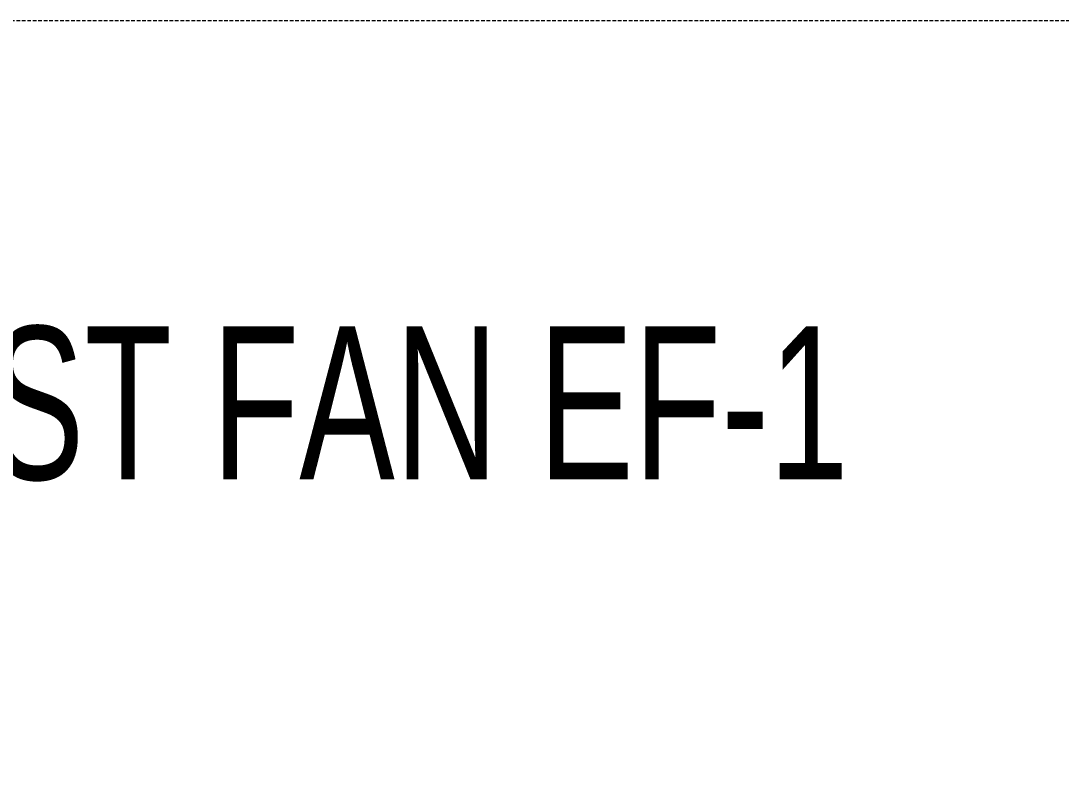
# Model space of a CAD drawing. Extents: x -178977 to 231842, y -29287 to 19916.
# Drawn here: x 15789 to 17148, y 8868 to 9840 of the extents above; entities that cross this region are included whole.
import ezdxf
from ezdxf import colors
from ezdxf.entities.mleader import LeaderData, LeaderLine
from ezdxf.math import Vec2, Vec3

# ---------------------------------------------------------------- set-up
doc = ezdxf.new("R2010")
doc.units = 0
doc.header["$LTSCALE"] = 0.25
doc.linetypes.add('01-First Floor-FUR$0$HIDDEN', pattern=[9.525, 6.35, -3.175])
doc.linetypes.add('DASHDOT', pattern=[25.4, 12.7, -6.35, 0, -6.35])
for name, color, linetype, lineweight in [('01-First Floor-FUR$0$Proj', 251, 'Continuous', 5), ('E-LITE-CLNG-CNDT', 6, 'DASHDOT', 35), ('E-POWR-TEXT', 6, 'Continuous', 25)]:
    doc.layers.add(name, color=color, linetype=linetype, lineweight=lineweight)
doc.styles.add('DC_Elc_Romans', font='elc_romans.shx', dxfattribs={"width": 0.7})

# ---------------------------------------------------------------- blocks, each defined once
blk = doc.blocks.new('01-First Floor-FUR')
at = {"layer": '01-First Floor-FUR$0$Proj', "linetype": '01-First Floor-FUR$0$HIDDEN', "ltscale": 3}
blk.add_lwpolyline([(48606, 9840), (-2814, 9840), (-2814, -14060), (48606, -14060)], dxfattribs=at)
blk.add_lwpolyline([(48606, 9840), (-2814, 9840), (-2814, -14060), (48606, -14060)], dxfattribs=at)

msp = doc.modelspace()

# ---------------------------------------------------------------- block references
at = {"layer": 'E-LITE-CLNG-CNDT'}
msp.add_blockref('01-First Floor-FUR', (0, 0), dxfattribs=at)

# ---------------------------------------------------------------- leaders
at = {"layer": 'E-POWR-TEXT'}
ml = msp.add_multileader_mtext('Standard', dxfattribs=at)
ml.set_content('FOR EXHAUST FAN EF-1', color=256, style='DC_Elc_Romans')
ml.set_leader_properties(color=45)
ml.build(insert=Vec2(0, 0))
ml.multileader.update_dxf_attribs({"dogleg_length": 2, "arrow_head_size": 200, "scale": 100})
ctx = ml.context
ctx.base_point, ctx.scale, ctx.char_height, ctx.arrow_head_size, ctx.landing_gap_size, ctx.plane_origin = Vec3(14454.6, 9340.8, -0.1), 100, 200, 200, 200, Vec3(11678, 6973, -0.1)
notes = []
notes.append((ctx, [(0, (1, 1, 0), (14369.9, 9340.8, -0.1), (1, 0), 84.7, [(0, [(13860.9, 8050.2, -0.1)], 0, [])])]))
ctx.mtext.insert, ctx.mtext.flow_direction = Vec3(14654.6, 9440.8, -0.1), 5
for ctx, leaders in notes:
    for number, flags, end, landing, length, lines in leaders:
        leader = LeaderData()
        leader.index, (leader.has_last_leader_line, leader.has_dogleg_vector, leader.attachment_direction) = number, flags
        leader.last_leader_point, leader.dogleg_vector, leader.dogleg_length = Vec3(end), Vec3(landing), length
        for number, points, colour, breaks in lines:
            line = LeaderLine()
            line.index, line.vertices, line.color, line.breaks = number, Vec3.list(points), colors.encode_raw_color(colour), breaks
            leader.lines.append(line)
        ctx.leaders.append(leader)

doc.saveas('drawing.dxf')
